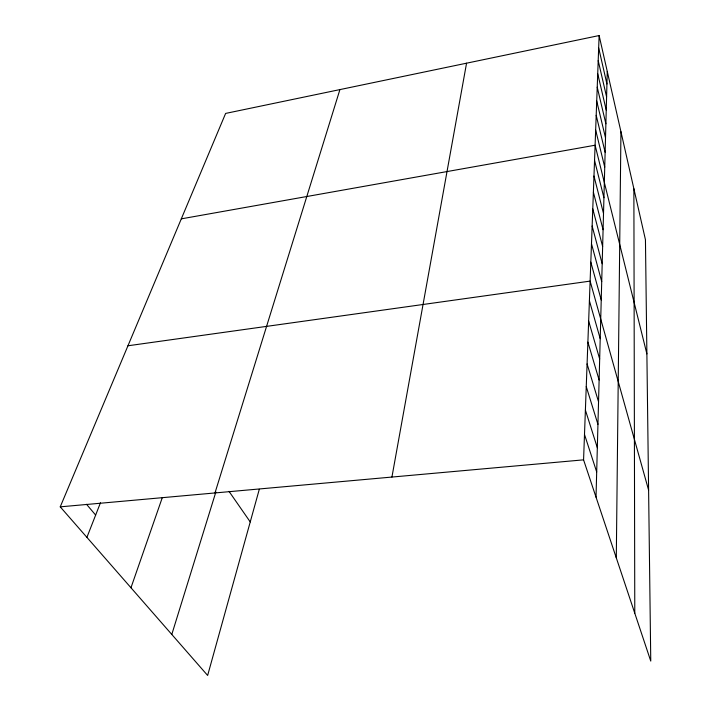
<?xml version="1.0" encoding="UTF-8"?>
<svg xmlns="http://www.w3.org/2000/svg" width="711" height="711" viewBox="0 0 711 711"><rect width="100%" height="100%" fill="white"/><g stroke="black" fill="none" stroke-linecap="round" stroke-linejoin="round"><path stroke-width="1.07" d="M616.295 557.851L620.943 131.713M596.022 497.131L607.265 71.438M599.124 35.55L645.446 239.731L650.761 661.079L583.571 459.848L599.124 35.55L225.627 113.422L60.239 506.845L207.639 675.45L259.302 489.292M391.93 477.063L466.558 63.19M214.989 492.945L339.911 89.595M171.795 634.452L215.868 491.968M130.966 587.748L162.224 497.833M86.911 537.347L100.473 502.748M181.314 218.846L595.098 145.222L646.886 353.909M127.944 345.777L590.121 281.112L648.61 490.146M60.239 506.845L583.571 459.848M86.52 504.295L95.638 515.075M229.022 491.363L250.245 521.927M584.504 434.483L596.689 471.962M585.393 410.078L597.329 447.708M586.255 386.588L597.942 424.325M587.09 363.952L598.538 401.777M587.89 342.124L599.115 380.003M588.655 321.07L599.666 358.975M589.401 300.744L600.208 338.658M590.814 262.137L601.23 299.989M591.49 243.784L601.71 281.583M592.139 226.027L602.181 263.754M592.77 208.838L602.644 246.486M593.383 192.183L603.079 229.733M593.969 176.044L603.515 213.487M594.547 160.402L603.923 197.72M595.658 130.051L604.732 167.112M596.2 115.342L605.132 152.243M596.725 101.06L605.505 137.81M597.231 87.195L605.879 123.785M597.72 73.731L606.243 110.143M598.2 60.639L606.59 96.883M598.671 47.921L606.927 83.987M633.874 188.735L634.781 613.211"/></g></svg>
